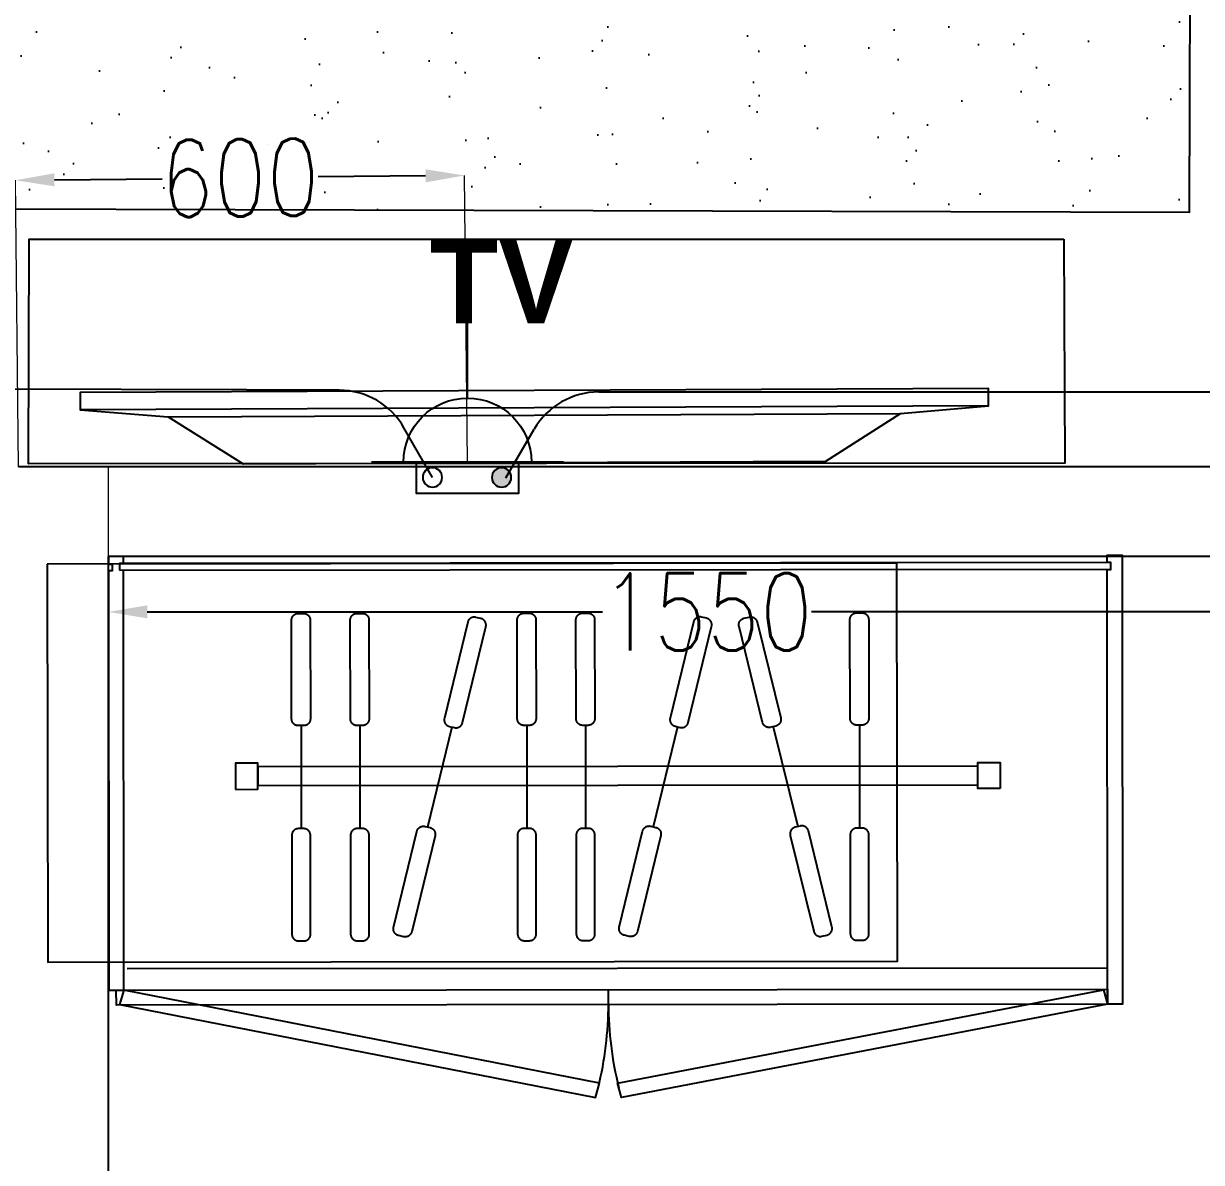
# Model space of a CAD drawing. Extents: x -678889171 to 586587, y -792238163 to 335485.
# Drawn here: x 87227 to 88801, y 46172 to 47694 of the extents above; entities that cross this region are included whole.
import ezdxf
from ezdxf.xclip import XClip

# ---------------------------------------------------------------- set-up
doc = ezdxf.new("R2010")
doc.units = 0
doc.header["$MEASUREMENT"] = 0
doc.header["$XCLIPFRAME"] = 2
doc.layers.get('Defpoints').update_dxf_attribs({"color": 252})
for name, color, linetype in [('1', 8, 'Continuous'), ('9TH-FURN$0$XR-A-TYP-2-3-4-5-6-7-8-9-10$0$XR-A-TYP$0$TYPICAL TYPES$0$I-EQPM', 252, 'Continuous'), ('9TH-FURN$0$XR-A-TYP-2-3-4-5-6-7-8-9-10$0$XR-A-TYP$0$TYPICAL TYPES$0$I-FURN', 252, 'Continuous'), ('9TH-FURN$0$XR-A-TYP-2-3-4-5-6-7-8-9-10$0$XR-A-TYP$0$TYPICAL TYPES$0$I-FURN-FLOR', 252, 'Continuous'), ('9TH-FURN$0$XR-A-TYP-2-3-4-5-6-7-8-9-10$0$XR-A-TYP$0$TYPICAL TYPES$0$I-FURN-PATT', 252, 'Continuous'), ('9TH-FURN$0$XR-A-TYP-2-3-4-5-6-7-8-9-10$0$XR-A-TYP$0$TYPICAL TYPES$0$I-SPCL', 252, 'Continuous'), ('9TH-FURN$0$XR-A-TYP-2-3-4-5-6-7-8-9-10$0$XR-A-TYP$0$TYPICAL TYPES$0$XREF_1BR$0$I-EQPM', 252, 'Continuous'), ('9TH-FURN$0$XR-A-TYP-2-3-4-5-6-7-8-9-10$0$XR-A-TYP$0$TYPICAL TYPES$0$XREF_1BR$0$I-FURN', 252, 'Continuous'), ('E-POW-BLOCK', 4, 'Continuous'), ('E-POW-WIR-NO', 4, 'Continuous'), ('loop line emped', 1, 'Continuous'), ('XR-Typ26$0$XR-A-TYP-2-3-4-5-6-7-8-9-10$0$A-WALL', 252, 'Continuous')]:
    doc.layers.add(name, color=color, linetype=linetype)
doc.styles.add('9TH-FURN$0$XR-A-TYP-2-3-4-5-6-7-8-9-10$0$XR-A-TYP$0$TYPICAL TYPES$0$XREF_1BR$0$KZT', font='')
doc.styles.add('Work$0$E-M.MODUL', font='romans.shx', dxfattribs={"width": 0.8})
doc.styles.get('9TH-FURN$0$XR-A-TYP-2-3-4-5-6-7-8-9-10$0$XR-A-TYP$0$TYPICAL TYPES$0$XREF_1BR$0$KZT').set_extended_font_data('AvantGarde LT Medium', bold=True)
doc.dimstyles.new('Work$0$S-DIM', dxfattribs={"dimscale": 500, "dimtxt": 0.2065, "dimasz": 0.104, "dimexe": 0, "dimexo": 0, "dimgap": 0, "dimtad": 0, "dimdec": 0, "dimzin": 0, "dimdsep": 46, "dimtxsty": 'Work$0$E-M.MODUL', "dimcen": 0.25, "dimclrd": 5, "dimclre": 5, "dimclrt": 1, "dimadec": 0, "dimazin": 0, "dimtfac": 1, "dimtdec": 0, "dimtofl": 0, "dimtmove": 0, "dimatfit": 3, "dimfxl": 1, "dimtolj": 1, "dimtzin": 0, "dimlwe": 13, "dimarcsym": 0})

# ---------------------------------------------------------------- blocks, each defined once
blk = doc.blocks.new('SO1')
at = {"layer": 'E-POW-BLOCK'}
h = blk.add_hatch(color=3, dxfattribs=at)
h.dxf.hatch_style = 1
edge = h.paths.add_edge_path()
edge.add_arc((-0.1064, -0.0481), 0.0303, 0, 360)
at = {"layer": 'E-POW-BLOCK', "color": 3}
for p, q in [((0, 0.2), (0, 0.45)), ((-0.3, 0), (0.3, 0))]:
    blk.add_line(p, q, dxfattribs=at)
blk.add_lwpolyline([(0.1593, 0), (-0.1593, 0), (-0.1593, -0.0988), (0.1593, -0.0988)], close=True, dxfattribs=at)
for centre in [(-0.1064, -0.0481), (0.1096, -0.0481)]:
    blk.add_circle(centre, 0.0303, dxfattribs=at)
blk.add_arc((0, 0), 0.2, 0, 180, dxfattribs=at)
blk = doc.blocks.new('*D2941')
at = {"layer": '1', "color": 5, "lineweight": 13, "transparency": 16777216}
for p, q in [((87220.3, 47101.6), (87216.2, 47484.5)), ((87820.3, 47108), (87816.2, 47490.9))]:
    blk.add_line(p, q, dxfattribs=at)
at = {"layer": '1', "color": 5, "lineweight": -2, "transparency": 16777216}
for p, q in [((87268.2, 47485.1), (87412, 47486.6)), ((87764.2, 47490.4), (87620.5, 47488.9))]:
    blk.add_line(p, q, dxfattribs=at)
at = {"layer": '1', "color": 5, "transparency": 16777216}
for points in [[(87268.1, 47493.8), (87268.3, 47476.4), (87216.2, 47484.5)], [(87764.1, 47499.1), (87764.3, 47481.7), (87816.2, 47490.9)]]:
    blk.add_solid(points, dxfattribs=at)
at = {"layer": 'Defpoints', "color": 0, "transparency": 16777216}
for p in [(87816.2, 47490.9), (87220.3, 47101.6), (87820.3, 47108)]:
    blk.add_point(p, dxfattribs=at)
at = {"layer": '1', "color": 1, "transparency": 16777216, "insert": (87516.2, 47487.7), "char_height": 103.25, "attachment_point": 5, "rotation": 0.6118, "style": 'Work$0$E-M.MODUL'}
blk.add_mtext('\\A1;600', dxfattribs=at)
blk = doc.blocks.new('*D2942')
at = {"layer": '1', "color": 5, "lineweight": 13, "transparency": 16777216}
for p, q in [((87340.2, 47101.6), (87340.2, 46907.8)), ((88940.2, 47101.6), (88940.2, 46907.8))]:
    blk.add_line(p, q, dxfattribs=at)
at = {"layer": '1', "color": 5, "lineweight": -2, "transparency": 16777216}
for p, q in [((87392.2, 46907.8), (88000.6, 46907.8)), ((88888.2, 46907.8), (88279.8, 46907.8))]:
    blk.add_line(p, q, dxfattribs=at)
at = {"layer": '1', "color": 5, "transparency": 16777216}
for points in [[(87392.2, 46916.5), (87392.2, 46899.1), (87340.2, 46907.8)], [(88888.2, 46916.5), (88888.2, 46899.1), (88940.2, 46907.8)]]:
    blk.add_solid(points, dxfattribs=at)
at = {"layer": 'Defpoints', "color": 0, "transparency": 16777216}
for p in [(87340.2, 47101.6), (88940.2, 47101.6), (88940.2, 46907.8)]:
    blk.add_point(p, dxfattribs=at)
at = {"layer": '1', "color": 1, "transparency": 16777216, "insert": (88140.2, 46907.8), "char_height": 103.25, "attachment_point": 5, "style": 'Work$0$E-M.MODUL'}
blk.add_mtext('\\A1;1550', dxfattribs=at)
blk = doc.blocks.new('*U493')
at = {"layer": '9TH-FURN$0$XR-A-TYP-2-3-4-5-6-7-8-9-10$0$XR-A-TYP$0$TYPICAL TYPES$0$XREF_1BR$0$I-EQPM'}
blk.add_lwpolyline([(-14235.9, 12033.2), (-14235.9, 11254.2), (-14172.9, 11154.2), (-14162.9, 11036.7), (-14139.9, 11036.7), (-14139.9, 12250.7), (-14162.9, 12250.7), (-14172.9, 12133.2)], close=True, dxfattribs=at)
for points in [[(-14162.9, 11036.7), (-14162.9, 12250.7)], [(-14172.9, 12133.2), (-14172.9, 11154.2)]]:
    blk.add_lwpolyline(points, dxfattribs=at)
blk = doc.blocks.new('*U494')
at = {"layer": '9TH-FURN$0$XR-A-TYP-2-3-4-5-6-7-8-9-10$0$XR-A-TYP$0$TYPICAL TYPES$0$XREF_1BR$0$I-FURN'}
for points in [[(-1292, 0), (-1262, 0), (-1262, 35), (-1292, 35)], [(-269.9, 0), (-299.9, 0), (-299.9, 35), (-269.9, 35)], [(-299.9, 5), (-1262, 5), (-1262, 30), (-299.9, 30)]]:
    blk.add_lwpolyline(points, close=True, dxfattribs=at)
blk = doc.blocks.new('9TH-FURN$0$XR-A-TYP-2-3-4-5-6-7-8-9-10$0$XR-A-TYP$0$TYPICAL TYPES$0$XREF_1BR$0$A$C0C3539C5')
at = {"layer": '9TH-FURN$0$XR-A-TYP-2-3-4-5-6-7-8-9-10$0$XR-A-TYP$0$TYPICAL TYPES$0$XREF_1BR$0$I-FURN', "ltscale": 0.5}
for p, q in [((-0.0688, 0), (0.0688, 0)), ((-0.0688, -0.083), (0.0688, -0.083)), ((-0.0688, -0.1615), (0.0688, -0.1615)), ((-0.0668, -0.2767), (0.0668, -0.2441)), ((-0.0668, -0.4045), (0.0668, -0.4371)), ((-0.0688, -0.5277), (0.0688, -0.5277)), ((-0.0688, -0.6062), (0.0688, -0.6062)), ((-0.0668, -0.7062), (0.0668, -0.7388)), ((-0.0688, -0.8293), (0.0688, -0.8293)), ((-0.0688, -0.9078), (0.0688, -0.9078))]:
    blk.add_line(p, q, dxfattribs=at)
for points in [[(-0.2098, -0.0125, -0.414214), (-0.2188, -0.0035), (-0.2188, 0.0035, -0.414214), (-0.2098, 0.0125), (-0.0778, 0.0125, -0.414214), (-0.0688, 0.0035), (-0.0688, -0.0035, -0.414214), (-0.0778, -0.0125)], [(0.2098, -0.0125, 0.414214), (0.2188, -0.0035), (0.2188, 0.0035, 0.414214), (0.2098, 0.0125), (0.0778, 0.0125, 0.414214), (0.0688, 0.0035), (0.0688, -0.0035, 0.414214), (0.0778, -0.0125)], [(-0.2098, -0.0955, -0.414214), (-0.2188, -0.0865), (-0.2188, -0.0795, -0.414214), (-0.2098, -0.0705), (-0.0778, -0.0705, -0.414214), (-0.0688, -0.0795), (-0.0688, -0.0865, -0.414214), (-0.0778, -0.0955)], [(0.2098, -0.0955, 0.414214), (0.2188, -0.0865), (0.2188, -0.0795, 0.414214), (0.2098, -0.0705), (0.0778, -0.0705, 0.414214), (0.0688, -0.0795), (0.0688, -0.0865, 0.414214), (0.0778, -0.0955)], [(-0.2098, -0.174, -0.414214), (-0.2188, -0.165), (-0.2188, -0.158, -0.414214), (-0.2098, -0.149), (-0.0778, -0.149, -0.414214), (-0.0688, -0.158), (-0.0688, -0.165, -0.414214), (-0.0778, -0.174)], [(0.2098, -0.174, 0.414214), (0.2188, -0.165), (0.2188, -0.158, 0.414214), (0.2098, -0.149), (0.0778, -0.149, 0.414214), (0.0688, -0.158), (0.0688, -0.165, 0.414214), (0.0778, -0.174)], [(0.2067, -0.2228, 0.414214), (0.2133, -0.2119), (0.2117, -0.2051, 0.414214), (0.2008, -0.1985), (0.0726, -0.2298, 0.414214), (0.066, -0.2407), (0.0676, -0.2475, 0.414214), (0.0785, -0.2541)], [(-0.2008, -0.3223, -0.414214), (-0.2117, -0.3157), (-0.2133, -0.3089, -0.414214), (-0.2067, -0.298), (-0.0785, -0.2667, -0.414214), (-0.0676, -0.2733), (-0.066, -0.2801, -0.414214), (-0.0726, -0.291)], [(-0.2008, -0.3589, 0.414214), (-0.2117, -0.3655), (-0.2133, -0.3723, 0.414214), (-0.2067, -0.3832), (-0.0785, -0.4145, 0.414214), (-0.0676, -0.4079), (-0.066, -0.4011, 0.414214), (-0.0726, -0.3902)], [(0.2067, -0.4585, -0.414214), (0.2133, -0.4693), (0.2117, -0.4761, -0.414214), (0.2008, -0.4827), (0.0726, -0.4514, -0.414214), (0.066, -0.4405), (0.0676, -0.4337, -0.414214), (0.0785, -0.4271)], [(-0.2098, -0.5402, -0.414214), (-0.2188, -0.5312), (-0.2188, -0.5242, -0.414214), (-0.2098, -0.5152), (-0.0778, -0.5152, -0.414214), (-0.0688, -0.5242), (-0.0688, -0.5312, -0.414214), (-0.0778, -0.5402)], [(0.2098, -0.5402, 0.414214), (0.2188, -0.5312), (0.2188, -0.5242, 0.414214), (0.2098, -0.5152), (0.0778, -0.5152, 0.414214), (0.0688, -0.5242), (0.0688, -0.5312, 0.414214), (0.0778, -0.5402)], [(-0.2098, -0.6187, -0.414214), (-0.2188, -0.6097), (-0.2188, -0.6027, -0.414214), (-0.2098, -0.5937), (-0.0778, -0.5937, -0.414214), (-0.0688, -0.6027), (-0.0688, -0.6097, -0.414214), (-0.0778, -0.6187)], [(0.2098, -0.6187, 0.414214), (0.2188, -0.6097), (0.2188, -0.6027, 0.414214), (0.2098, -0.5937), (0.0778, -0.5937, 0.414214), (0.0688, -0.6027), (0.0688, -0.6097, 0.414214), (0.0778, -0.6187)], [(-0.2008, -0.6606, 0.414214), (-0.2117, -0.6672), (-0.2133, -0.674, 0.414214), (-0.2067, -0.6849), (-0.0785, -0.7162, 0.414214), (-0.0676, -0.7096), (-0.066, -0.7028, 0.414214), (-0.0726, -0.6919)], [(0.2067, -0.7601, -0.414214), (0.2133, -0.771), (0.2117, -0.7778, -0.414214), (0.2008, -0.7844), (0.0726, -0.7531, -0.414214), (0.066, -0.7422), (0.0676, -0.7354, -0.414214), (0.0785, -0.7288)], [(-0.2098, -0.8418, -0.414214), (-0.2188, -0.8328), (-0.2188, -0.8258, -0.414214), (-0.2098, -0.8168), (-0.0778, -0.8168, -0.414214), (-0.0688, -0.8258), (-0.0688, -0.8328, -0.414214), (-0.0778, -0.8418)], [(0.2098, -0.8418, 0.414214), (0.2188, -0.8328), (0.2188, -0.8258, 0.414214), (0.2098, -0.8168), (0.0778, -0.8168, 0.414214), (0.0688, -0.8258), (0.0688, -0.8328, 0.414214), (0.0778, -0.8418)], [(-0.2098, -0.9203, -0.414214), (-0.2188, -0.9113), (-0.2188, -0.9043, -0.414214), (-0.2098, -0.8953), (-0.0778, -0.8953, -0.414214), (-0.0688, -0.9043), (-0.0688, -0.9113, -0.414214), (-0.0778, -0.9203)], [(0.2098, -0.9203, 0.414214), (0.2188, -0.9113), (0.2188, -0.9043, 0.414214), (0.2098, -0.8953), (0.0778, -0.8953, 0.414214), (0.0688, -0.9043), (0.0688, -0.9113, 0.414214), (0.0778, -0.9203)]]:
    blk.add_lwpolyline(points, format="xyb", close=True, dxfattribs=at)

msp = doc.modelspace()

# ---------------------------------------------------------------- hatches: boundary and pattern name
at = {"layer": '9TH-FURN$0$XR-A-TYP-2-3-4-5-6-7-8-9-10$0$XR-A-TYP$0$TYPICAL TYPES$0$I-FURN-PATT'}
h = msp.add_hatch(dxfattribs=at)
h.set_pattern_fill('AR-SAND', color=256, scale=3, angle=89.8428)
h.set_pattern_definition([(127.343, (87987.49, 47750.96), (-146.8366, -4.397), [0, -115.824, 0, -129.54, 0, -123.825]), (97.343, (87987.5, 47750.96), (-214.677, 135.447), [0, -62.484, 0, -104.394, 0, -40.005]), (57.343, (87987.23, 47657.23), (0.22, 237.298), [0, -38.1, 0, -137.16, 0, -179.07]), (47.343, (87987.23, 47657.23), (-66.25, 229.25), [0, -19.05, 0, -89.916, 0, -102.87])])
h.paths.add_polyline_path([(85920.3, 49249.6), (85915.4, 47449.7), (88785.3, 47441.8), (88790.3, 49241.8)])

# ---------------------------------------------------------------- linework, layer by layer
at = {"layer": '9TH-FURN$0$XR-A-TYP-2-3-4-5-6-7-8-9-10$0$XR-A-TYP$0$TYPICAL TYPES$0$I-FURN'}
msp.add_line((87365.5, 46431.5, 0), (88675.7, 46432.3, 0), dxfattribs=at)
msp.add_lwpolyline([(88617.2, 47405.9), (88618.6, 47106.6), (87233.5, 47105.6), (87234.5, 47405.9)], close=True, dxfattribs=at)
at = {"layer": '9TH-FURN$0$XR-A-TYP-2-3-4-5-6-7-8-9-10$0$XR-A-TYP$0$TYPICAL TYPES$0$I-FURN', "elevation": 0}
msp.add_lwpolyline([(87360.3, 46971.6), (87360.3, 46981.6), (87340.3, 46981.6), (87340.3, 46971.6), (87345.3, 46971.6), (87345.3, 46962.6), (87340.3, 46962.6), (87340.9, 46402.2), (87360.9, 46402.3), (87360.3, 46962.6)], dxfattribs=at)
for points in [[(87355.3, 46963.4), (88680.1, 46964.7), (88680.1, 46973.7), (87355.3, 46972.4)], [(88675.1, 46973.6), (88675.1, 46983.6), (88695.1, 46983.7), (88695.1, 46973.7), (88695.1, 46973.7), (88695.1, 46964.7), (88695.1, 46964.7), (88695.7, 46383.7), (88675.7, 46383.6), (88675.1, 46964.6), (88680.1, 46964.6), (88680.1, 46973.6)], [(88675.7, 46383.6), (87351, 46382.5), (87350.9, 46402.5), (88675.7, 46403.6)], [(87996.7, 46278.2), (87360.9, 46402.2), (87355.3, 46383), (87991.1, 46259.1)], [(88020.6, 46278.3), (88670.1, 46402.8), (88675.7, 46383.6), (88026.2, 46259.1)]]:
    msp.add_lwpolyline(points, close=True, dxfattribs=at)
at = {"layer": '9TH-FURN$0$XR-A-TYP-2-3-4-5-6-7-8-9-10$0$XR-A-TYP$0$TYPICAL TYPES$0$I-FURN'}
for centre, start, end in [((87552.1, 46382.8, 0), 346.0027, 0.1735), ((88465, 46383.7, 0), 179.9452, 194.1159)]:
    msp.add_arc(centre, 456.4, start, end, dxfattribs=at)
at = {"layer": '9TH-FURN$0$XR-A-TYP-2-3-4-5-6-7-8-9-10$0$XR-A-TYP$0$TYPICAL TYPES$0$I-FURN-FLOR', "elevation": 0}
msp.add_lwpolyline([(85920.3, 49249.6), (85915.4, 47449.7), (88785.3, 47441.8), (88790.3, 49241.8)], close=True, dxfattribs=at)
at = {"layer": '9TH-FURN$0$XR-A-TYP-2-3-4-5-6-7-8-9-10$0$XR-A-TYP$0$TYPICAL TYPES$0$XREF_1BR$0$I-FURN'}
for p, q in [((87351, 46382.5), (87350.9, 46402.5)), ((88008.5, 46383.1, 0), (88008.5, 46403.1, 0))]:
    msp.add_line(p, q, dxfattribs=at)
at = {"layer": 'E-POW-WIR-NO'}
for p, q in [((87995.8, 47201.6), (89001, 47201.6)), ((87871.6, 47087.1), (87909.4, 47152, 0))]:
    msp.add_line(p, q, dxfattribs=at)
msp.add_arc((87995.8, 47101.6, 0), 100, 90.0016, 149.7695, dxfattribs=at)
at = {"layer": 'loop line emped', "color": 3}
for p, q in [((87525, 47204.4, 0), (84888.9, 47212.9, 0)), ((87648.9, 47204, 0), (87525, 47204.4, 0)), ((87773.4, 47087.4), (87735.3, 47153.8, 0))]:
    msp.add_line(p, q, dxfattribs=at)
msp.add_arc((87648.6, 47104, 0), 100, 29.8424, 89.815, dxfattribs=at)
at = {"layer": 'XR-Typ26$0$XR-A-TYP-2-3-4-5-6-7-8-9-10$0$A-WALL'}
for p, q in [((90427.5, 47101.7), (87220.3, 47101.6)), ((87340.2, 45305.9), (87340.3, 46981.6)), ((90547.5, 46981.7), (87340.3, 46981.6))]:
    msp.add_line(p, q, dxfattribs=at)

# ---------------------------------------------------------------- block references
at = {"layer": '9TH-FURN$0$XR-A-TYP-2-3-4-5-6-7-8-9-10$0$XR-A-TYP$0$TYPICAL TYPES$0$I-EQPM', "rotation": 90.25991614138424}
msp.add_blockref('*U493', (99488.8, 61396.1), dxfattribs=at)
at = {"layer": '9TH-FURN$0$XR-A-TYP-2-3-4-5-6-7-8-9-10$0$XR-A-TYP$0$TYPICAL TYPES$0$I-FURN', "extrusion": (-3.56899e-11, 1.90383e-13, -1)}
ref = msp.add_blockref('9TH-FURN$0$XR-A-TYP-2-3-4-5-6-7-8-9-10$0$XR-A-TYP$0$TYPICAL TYPES$0$XREF_1BR$0$A$C0C3539C5', (-88505.6, 46687.9, 0), dxfattribs=dict(at, xscale=-1000.000000000001, yscale=1000.000000000001, zscale=-1000.000000000001, rotation=89.94067888912932))
XClip(ref).set_block_clipping_path([(-0.2848774801, -1.2466418381), (0.2466813363, -0.1110897113)])
at = {"layer": '9TH-FURN$0$XR-A-TYP-2-3-4-5-6-7-8-9-10$0$XR-A-TYP$0$TYPICAL TYPES$0$I-FURN', "xscale": -1, "rotation": 0.05932111712407816}
msp.add_blockref('*U494', (87240.2, 46670.4, 0), dxfattribs=at)
at = {"layer": 'E-POW-BLOCK', "xscale": -427.5336916951259, "yscale": 427.5336916951259, "zscale": 427.5336916951259, "rotation": 1.024306119923324e-05}
msp.add_blockref('SO1', (87820.3, 47108), dxfattribs=at)

# ---------------------------------------------------------------- texts
at = {"layer": '9TH-FURN$0$XR-A-TYP-2-3-4-5-6-7-8-9-10$0$XR-A-TYP$0$TYPICAL TYPES$0$I-SPCL', "insert": (87865.7, 47349.6, 0), "char_height": 112.5, "attachment_point": 5, "rotation": 359.9949, "style": '9TH-FURN$0$XR-A-TYP-2-3-4-5-6-7-8-9-10$0$XR-A-TYP$0$TYPICAL TYPES$0$XREF_1BR$0$KZT'}
msp.add_mtext_dynamic_manual_height_columns('TV', width=1932.754, gutter_width=905.9, heights=[597], dxfattribs=at)

# ---------------------------------------------------------------- dimensions: what is measured, and where the dimension line sits
at = {"layer": '1', "color": 4}
dim = msp.add_aligned_dim(p1=(87220.3, 47101.6), p2=(87820.3, 47108), distance=383, dimstyle='Work$0$S-DIM', dxfattribs=at)
dim.commit()
dim.dimension.update_dxf_attribs({"geometry": '*D2941', "text_midpoint": (87516.2, 47487.7)})
dim = msp.add_aligned_dim(p1=(87340.2, 47101.6), p2=(88940.2, 47101.6), distance=-193.8, text='1550', dimstyle='Work$0$S-DIM', dxfattribs=at)
dim.commit()
dim.dimension.update_dxf_attribs({"geometry": '*D2942', "text_midpoint": (88140.2, 46907.8)})

doc.saveas('drawing.dxf')
